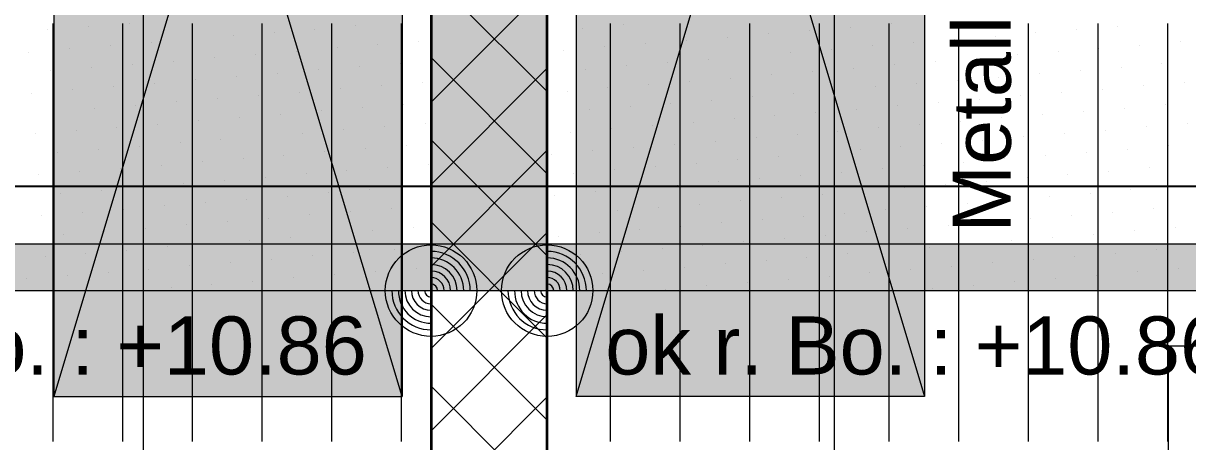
# Model space of a CAD drawing. Header units: metres. Extents: x 0.003 to 0.843, y 0.003 to 0.597.
# Drawn here: x 0.46231 to 0.50242, y 0.1558 to 0.1702 of the extents above; entities that cross this region are included whole.
import ezdxf

# ---------------------------------------------------------------- set-up
doc = ezdxf.new("R2010")
doc.units = ezdxf.units.M
for name, pattern in [('AUSGEZOGEN', [0]), ('LINIE_17', [0.0005, 0, -0.0005]), ('LINIE_23', [0.0079, 0.004, -0.0013, 0, -0.0013, 0, -0.0013]), ('PHANTOM', [63.5, 31.75, -6.35, 6.35, -6.35, 6.35, -6.35]), ('RAND', [44.45, 12.7, -6.35, 12.7, -6.35, 0, -6.35]), ('VERDECKT', [9.525, 6.35, -3.175])]:
    doc.linetypes.add(name, pattern=pattern)
for name, color, linetype, lineweight in [('Ausbau Raeume', 7, 'AUSGEZOGEN', 18), ('Bauachsen grob', 7, 'RAND', 13), ('Bodenplatte', 7, 'AUSGEZOGEN', 18), ('Decke', 7, 'AUSGEZOGEN', 35), ('Deckendaemmung', 7, 'AUSGEZOGEN', 13), ('Metallbauarbeiten', 7, 'AUSGEZOGEN', 18), ('Text Koten', 7, 'AUSGEZOGEN', 25), ('Text Werkplan Ausfuehrung', 7, 'AUSGEZOGEN', 25), ('Wand Beton bewehrt', 7, 'AUSGEZOGEN', 35), ('Werkplan- Ausfuehrungsmasse', 7, 'AUSGEZOGEN', 13)]:
    doc.layers.add(name, color=color, linetype=linetype, lineweight=lineweight)
doc.styles.add('ARIAL', font='ARIAL.TTF')

msp = doc.modelspace()

# ---------------------------------------------------------------- hatches: boundary and pattern name
at = {"layer": 'Bodenplatte', "linetype": 'AUSGEZOGEN', "lineweight": 13, "true_color": 0xa8ffa8}
msp.add_hatch(color=81, dxfattribs=at).paths.add_polyline_path([(0.47636, 0.200997), (0.47636, 0.160997), (0.48036, 0.160997), (0.48036, 0.200997)])
at = {"layer": 'Bodenplatte', "linetype": 'PHANTOM', "lineweight": 13, "true_color": 0xe0ffe0}
msp.add_hatch(color=254, dxfattribs=at).paths.add_polyline_path([(0.32236, 0.162597), (0.32236, 0.160997), (0.63436, 0.160997), (0.63436, 0.162597)])
at = {"layer": 'Metallbauarbeiten', "linetype": 'AUSGEZOGEN', "lineweight": 13, "true_color": 0xe3e3e3}
for points in [[(0.46336, 0.197347), (0.46336, 0.157347), (0.47536, 0.157347), (0.47536, 0.197347)], [(0.49336, 0.197347), (0.48136, 0.197347), (0.48136, 0.157347), (0.49336, 0.157347)]]:
    msp.add_hatch(color=254, dxfattribs=at).paths.add_polyline_path(points)

# ---------------------------------------------------------------- linework, layer by layer
at = {"layer": 'Ausbau Raeume', "color": 254, "linetype": 'AUSGEZOGEN', "lineweight": 18}
for p, q in [((0.463342, 0.163003), (0.463342, 0.170189)), ((0.465742, 0.163003), (0.465742, 0.170189)), ((0.468142, 0.163003), (0.468142, 0.170189)), ((0.470542, 0.163003), (0.470542, 0.170189)), ((0.472942, 0.163003), (0.472942, 0.170189)), ((0.475342, 0.163003), (0.475342, 0.170189)), ((0.482542, 0.163003), (0.482542, 0.170189)), ((0.484942, 0.163003), (0.484942, 0.170189)), ((0.487342, 0.163003), (0.487342, 0.170189)), ((0.489742, 0.163003), (0.489742, 0.170189)), ((0.492142, 0.163003), (0.492142, 0.170189)), ((0.494542, 0.163003), (0.494542, 0.170189)), ((0.496942, 0.163003), (0.496942, 0.170189)), ((0.499342, 0.163003), (0.499342, 0.170189)), ((0.501742, 0.163003), (0.501742, 0.170189)), ((0.463342, 0.155803), (0.463342, 0.162989)), ((0.465742, 0.155803), (0.465742, 0.162989)), ((0.468142, 0.155803), (0.468142, 0.162989)), ((0.470542, 0.155803), (0.470542, 0.162989)), ((0.472942, 0.155803), (0.472942, 0.162989)), ((0.475342, 0.155803), (0.475342, 0.162989)), ((0.482542, 0.155803), (0.482542, 0.162989)), ((0.484942, 0.155803), (0.484942, 0.162989)), ((0.487342, 0.155803), (0.487342, 0.162989)), ((0.489742, 0.155803), (0.489742, 0.162989)), ((0.492142, 0.155803), (0.492142, 0.162989)), ((0.494542, 0.155803), (0.494542, 0.162989)), ((0.496942, 0.155803), (0.496942, 0.162989)), ((0.499342, 0.155803), (0.499342, 0.162989)), ((0.501742, 0.155803), (0.501742, 0.162989))]:
    msp.add_line(p, q, dxfattribs=at)
at = {"layer": 'Bauachsen grob', "color": 32, "linetype": 'LINIE_23', "lineweight": 25, "true_color": 0xc36e14}
msp.add_line((0.2294, 0.164597), (0.73132, 0.164597), dxfattribs=at)
at = {"layer": 'Bodenplatte', "color": 92, "linetype": 'VERDECKT', "lineweight": 18, "true_color": 0x00c600}
for p, q in [((0.63436, 0.162597), (0.32236, 0.162597)), ((0.32236, 0.160997), (0.63436, 0.160997))]:
    msp.add_line(p, q, dxfattribs=at)
at = {"layer": 'Decke', "color": 92, "linetype": 'LINIE_17', "lineweight": 18, "true_color": 0x00c600}
for p, q in [((0.50176, 0.159097), (0.56586, 0.159097)), ((0.50176, 0.125897), (0.50176, 0.159097))]:
    msp.add_line(p, q, dxfattribs=at)
at = {"layer": 'Deckendaemmung', "color": 211, "linetype": 'AUSGEZOGEN', "lineweight": 13, "true_color": 0xff70ff}
for p, q in [((0.464553, 0.170083), (0.464553, 0.170083)), ((0.465962, 0.170197), (0.465962, 0.170197)), ((0.473771, 0.170116), (0.473771, 0.170116)), ((0.482989, 0.170148), (0.482989, 0.170148)), ((0.492207, 0.17018), (0.492207, 0.17018)), ((0.500016, 0.170099), (0.500016, 0.170099)), ((0.500016, 0.170099), (0.500016, 0.170099)), ((0.463143, 0.16997), (0.463143, 0.16997)), ((0.469542, 0.169776), (0.469542, 0.169776)), ((0.470952, 0.169889), (0.470952, 0.169889)), ((0.472361, 0.170002), (0.472361, 0.170002)), ((0.481579, 0.170035), (0.481579, 0.170035)), ((0.486569, 0.169727), (0.486569, 0.169727)), ((0.487979, 0.16984), (0.487979, 0.16984)), ((0.489388, 0.169954), (0.489388, 0.169954)), ((0.490798, 0.170067), (0.490798, 0.170067)), ((0.495787, 0.169759), (0.495787, 0.169759)), ((0.497197, 0.169873), (0.497197, 0.169873)), ((0.498606, 0.169986), (0.498606, 0.169986)), ((0.463905, 0.169322), (0.463905, 0.169322)), ((0.465314, 0.169435), (0.465314, 0.169435)), ((0.466724, 0.169549), (0.466724, 0.169549)), ((0.468133, 0.169662), (0.468133, 0.169662)), ((0.473123, 0.169354), (0.473123, 0.169354)), ((0.474532, 0.169468), (0.474532, 0.169468)), ((0.475942, 0.169581), (0.475942, 0.169581)), ((0.480931, 0.169273), (0.480931, 0.169273)), ((0.482341, 0.169387), (0.482341, 0.169387)), ((0.48375, 0.1695), (0.48375, 0.1695)), ((0.48516, 0.169613), (0.48516, 0.169613)), ((0.49015, 0.169306), (0.49015, 0.169306)), ((0.491559, 0.169419), (0.491559, 0.169419)), ((0.492968, 0.169532), (0.492968, 0.169532)), ((0.492968, 0.169532), (0.492968, 0.169532)), ((0.494378, 0.169646), (0.494378, 0.169646)), ((0.499368, 0.169338), (0.499368, 0.169338)), ((0.500777, 0.169451), (0.500777, 0.169451)), ((0.502187, 0.169565), (0.502187, 0.169565)), ((0.462495, 0.169208), (0.462495, 0.169208)), ((0.467485, 0.168901), (0.467485, 0.168901)), ((0.468894, 0.169014), (0.468894, 0.169014)), ((0.470304, 0.169127), (0.470304, 0.169127)), ((0.471713, 0.169241), (0.471713, 0.169241)), ((0.485921, 0.168965), (0.485921, 0.168965)), ((0.485921, 0.168965), (0.485921, 0.168965)), ((0.487331, 0.169079), (0.487331, 0.169079)), ((0.48874, 0.169192), (0.48874, 0.169192)), ((0.49373, 0.168884), (0.49373, 0.168884)), ((0.495139, 0.168998), (0.495139, 0.168998)), ((0.496549, 0.169111), (0.496549, 0.169111)), ((0.497958, 0.169225), (0.497958, 0.169225)), ((0.463257, 0.16856), (0.463257, 0.16856)), ((0.464666, 0.168674), (0.464666, 0.168674)), ((0.466076, 0.168787), (0.466076, 0.168787)), ((0.471065, 0.168479), (0.471065, 0.168479)), ((0.472475, 0.168593), (0.472475, 0.168593)), ((0.473884, 0.168706), (0.473884, 0.168706)), ((0.475294, 0.16882), (0.475294, 0.16882)), ((0.481693, 0.168625), (0.481693, 0.168625)), ((0.483102, 0.168739), (0.483102, 0.168739)), ((0.484512, 0.168852), (0.484512, 0.168852)), ((0.489502, 0.168544), (0.489502, 0.168544)), ((0.490911, 0.168658), (0.490911, 0.168658)), ((0.49232, 0.168771), (0.49232, 0.168771)), ((0.49872, 0.168577), (0.49872, 0.168577)), ((0.500129, 0.16869), (0.500129, 0.16869)), ((0.501538, 0.168803), (0.501538, 0.168803)), ((0.466837, 0.168139), (0.466837, 0.168139)), ((0.468246, 0.168253), (0.468246, 0.168253)), ((0.469656, 0.168366), (0.469656, 0.168366)), ((0.476055, 0.168172), (0.476055, 0.168172)), ((0.483864, 0.168091), (0.483864, 0.168091)), ((0.485273, 0.168204), (0.485273, 0.168204)), ((0.486683, 0.168317), (0.486683, 0.168317)), ((0.488092, 0.168431), (0.488092, 0.168431)), ((0.493082, 0.168123), (0.493082, 0.168123)), ((0.494491, 0.168236), (0.494491, 0.168236)), ((0.495901, 0.16835), (0.495901, 0.16835)), ((0.49731, 0.168463), (0.49731, 0.168463)), ((0.5023, 0.168155), (0.5023, 0.168155)), ((0.462609, 0.167799), (0.462609, 0.167799)), ((0.464018, 0.167912), (0.464018, 0.167912)), ((0.465428, 0.168026), (0.465428, 0.168026)), ((0.470417, 0.167718), (0.470417, 0.167718)), ((0.471827, 0.167831), (0.471827, 0.167831)), ((0.471827, 0.167831), (0.471827, 0.167831)), ((0.473236, 0.167945), (0.473236, 0.167945)), ((0.474646, 0.168058), (0.474646, 0.168058)), ((0.481045, 0.167864), (0.481045, 0.167864)), ((0.482454, 0.167977), (0.482454, 0.167977)), ((0.487444, 0.167669), (0.487444, 0.167669)), ((0.488853, 0.167783), (0.488853, 0.167783)), ((0.490263, 0.167896), (0.490263, 0.167896)), ((0.491672, 0.16801), (0.491672, 0.16801)), ((0.496662, 0.167702), (0.496662, 0.167702)), ((0.498072, 0.167815), (0.498072, 0.167815)), ((0.499481, 0.167929), (0.499481, 0.167929)), ((0.50089, 0.168042), (0.50089, 0.168042)), ((0.46478, 0.167264), (0.46478, 0.167264)), ((0.46478, 0.167264), (0.46478, 0.167264)), ((0.466189, 0.167378), (0.466189, 0.167378)), ((0.467598, 0.167491), (0.467598, 0.167491)), ((0.469008, 0.167605), (0.469008, 0.167605)), ((0.473998, 0.167297), (0.473998, 0.167297)), ((0.475407, 0.16741), (0.475407, 0.16741)), ((0.483216, 0.167329), (0.483216, 0.167329)), ((0.484625, 0.167443), (0.484625, 0.167443)), ((0.486035, 0.167556), (0.486035, 0.167556)), ((0.492434, 0.167362), (0.492434, 0.167362)), ((0.493843, 0.167475), (0.493843, 0.167475)), ((0.495253, 0.167588), (0.495253, 0.167588)), ((0.500242, 0.167281), (0.500242, 0.167281)), ((0.501652, 0.167394), (0.501652, 0.167394)), ((0.46337, 0.167151), (0.46337, 0.167151)), ((0.469769, 0.166957), (0.469769, 0.166957)), ((0.471179, 0.16707), (0.471179, 0.16707)), ((0.472588, 0.167183), (0.472588, 0.167183)), ((0.480397, 0.167102), (0.480397, 0.167102)), ((0.481806, 0.167216), (0.481806, 0.167216)), ((0.486796, 0.166908), (0.486796, 0.166908)), ((0.488205, 0.167021), (0.488205, 0.167021)), ((0.489615, 0.167135), (0.489615, 0.167135)), ((0.491024, 0.167248), (0.491024, 0.167248)), ((0.496014, 0.16694), (0.496014, 0.16694)), ((0.497424, 0.167054), (0.497424, 0.167054)), ((0.498833, 0.167167), (0.498833, 0.167167)), ((0.464131, 0.166503), (0.464131, 0.166503)), ((0.465541, 0.166616), (0.465541, 0.166616)), ((0.46695, 0.16673), (0.46695, 0.16673)), ((0.46836, 0.166843), (0.46836, 0.166843)), ((0.47335, 0.166535), (0.47335, 0.166535)), ((0.474759, 0.166649), (0.474759, 0.166649)), ((0.476168, 0.166762), (0.476168, 0.166762)), ((0.482568, 0.166568), (0.482568, 0.166568)), ((0.483977, 0.166681), (0.483977, 0.166681)), ((0.485387, 0.166795), (0.485387, 0.166795)), ((0.490376, 0.166487), (0.490376, 0.166487)), ((0.491786, 0.1666), (0.491786, 0.1666)), ((0.493195, 0.166714), (0.493195, 0.166714)), ((0.494605, 0.166827), (0.494605, 0.166827)), ((0.499594, 0.166519), (0.499594, 0.166519)), ((0.499594, 0.166519), (0.499594, 0.166519)), ((0.501004, 0.166633), (0.501004, 0.166633)), ((0.502413, 0.166746), (0.502413, 0.166746)), ((0.462722, 0.16639), (0.462722, 0.16639)), ((0.467712, 0.166082), (0.467712, 0.166082)), ((0.469121, 0.166195), (0.469121, 0.166195)), ((0.470531, 0.166309), (0.470531, 0.166309)), ((0.47194, 0.166422), (0.47194, 0.166422)), ((0.481158, 0.166454), (0.481158, 0.166454)), ((0.486148, 0.166147), (0.486148, 0.166147)), ((0.487557, 0.16626), (0.487557, 0.16626)), ((0.488967, 0.166373), (0.488967, 0.166373)), ((0.493957, 0.166066), (0.493957, 0.166066)), ((0.495366, 0.166179), (0.495366, 0.166179)), ((0.496776, 0.166292), (0.496776, 0.166292)), ((0.498185, 0.166406), (0.498185, 0.166406)), ((0.463483, 0.165742), (0.463483, 0.165742)), ((0.464893, 0.165855), (0.464893, 0.165855)), ((0.466302, 0.165968), (0.466302, 0.165968)), ((0.471292, 0.165661), (0.471292, 0.165661)), ((0.472702, 0.165774), (0.472702, 0.165774)), ((0.474111, 0.165887), (0.474111, 0.165887)), ((0.47552, 0.166001), (0.47552, 0.166001)), ((0.48051, 0.165693), (0.48051, 0.165693)), ((0.48192, 0.165806), (0.48192, 0.165806)), ((0.483329, 0.16592), (0.483329, 0.16592)), ((0.484739, 0.166033), (0.484739, 0.166033)), ((0.489728, 0.165725), (0.489728, 0.165725)), ((0.491138, 0.165839), (0.491138, 0.165839)), ((0.492547, 0.165952), (0.492547, 0.165952)), ((0.492547, 0.165952), (0.492547, 0.165952)), ((0.498946, 0.165758), (0.498946, 0.165758)), ((0.500356, 0.165871), (0.500356, 0.165871)), ((0.501765, 0.165985), (0.501765, 0.165985)), ((0.467064, 0.16532), (0.467064, 0.16532)), ((0.468473, 0.165434), (0.468473, 0.165434)), ((0.469883, 0.165547), (0.469883, 0.165547)), ((0.476282, 0.165353), (0.476282, 0.165353)), ((0.484091, 0.165272), (0.484091, 0.165272)), ((0.4855, 0.165385), (0.4855, 0.165385)), ((0.4855, 0.165385), (0.4855, 0.165385)), ((0.486909, 0.165499), (0.486909, 0.165499)), ((0.488319, 0.165612), (0.488319, 0.165612)), ((0.493309, 0.165304), (0.493309, 0.165304)), ((0.494718, 0.165418), (0.494718, 0.165418)), ((0.496128, 0.165531), (0.496128, 0.165531)), ((0.497537, 0.165644), (0.497537, 0.165644)), ((0.462835, 0.16498), (0.462835, 0.16498)), ((0.464245, 0.165094), (0.464245, 0.165094)), ((0.465654, 0.165207), (0.465654, 0.165207)), ((0.470644, 0.164899), (0.470644, 0.164899)), ((0.472054, 0.165013), (0.472054, 0.165013)), ((0.473463, 0.165126), (0.473463, 0.165126)), ((0.474872, 0.165239), (0.474872, 0.165239)), ((0.481272, 0.165045), (0.481272, 0.165045)), ((0.482681, 0.165158), (0.482681, 0.165158)), ((0.48908, 0.164964), (0.48908, 0.164964)), ((0.49049, 0.165077), (0.49049, 0.165077)), ((0.491899, 0.165191), (0.491899, 0.165191)), ((0.496889, 0.164883), (0.496889, 0.164883)), ((0.498298, 0.164996), (0.498298, 0.164996)), ((0.499708, 0.16511), (0.499708, 0.16511)), ((0.501117, 0.165223), (0.501117, 0.165223)), ((0.466416, 0.164559), (0.466416, 0.164559)), ((0.467825, 0.164672), (0.467825, 0.164672)), ((0.469235, 0.164786), (0.469235, 0.164786)), ((0.474224, 0.164478), (0.474224, 0.164478)), ((0.475634, 0.164591), (0.475634, 0.164591)), ((0.483443, 0.16451), (0.483443, 0.16451)), ((0.484852, 0.164624), (0.484852, 0.164624)), ((0.486261, 0.164737), (0.486261, 0.164737)), ((0.487671, 0.164851), (0.487671, 0.164851)), ((0.492661, 0.164543), (0.492661, 0.164543)), ((0.49407, 0.164656), (0.49407, 0.164656)), ((0.495479, 0.16477), (0.495479, 0.16477)), ((0.500469, 0.164462), (0.500469, 0.164462)), ((0.501879, 0.164575), (0.501879, 0.164575)), ((0.463597, 0.164332), (0.463597, 0.164332)), ((0.465006, 0.164446), (0.465006, 0.164446)), ((0.469996, 0.164138), (0.469996, 0.164138)), ((0.471406, 0.164251), (0.471406, 0.164251)), ((0.471406, 0.164251), (0.471406, 0.164251)), ((0.472815, 0.164365), (0.472815, 0.164365)), ((0.480624, 0.164284), (0.480624, 0.164284)), ((0.482033, 0.164397), (0.482033, 0.164397)), ((0.487023, 0.164089), (0.487023, 0.164089)), ((0.488432, 0.164202), (0.488432, 0.164202)), ((0.489842, 0.164316), (0.489842, 0.164316)), ((0.491251, 0.164429), (0.491251, 0.164429)), ((0.496241, 0.164121), (0.496241, 0.164121)), ((0.49765, 0.164235), (0.49765, 0.164235)), ((0.49906, 0.164348), (0.49906, 0.164348)), ((0.464358, 0.163684), (0.464358, 0.163684)), ((0.464358, 0.163684), (0.464358, 0.163684)), ((0.465768, 0.163798), (0.465768, 0.163798)), ((0.467177, 0.163911), (0.467177, 0.163911)), ((0.468587, 0.164024), (0.468587, 0.164024)), ((0.473576, 0.163717), (0.473576, 0.163717)), ((0.474986, 0.16383), (0.474986, 0.16383)), ((0.482794, 0.163749), (0.482794, 0.163749)), ((0.484204, 0.163862), (0.484204, 0.163862)), ((0.485613, 0.163976), (0.485613, 0.163976)), ((0.490603, 0.163668), (0.490603, 0.163668)), ((0.492013, 0.163781), (0.492013, 0.163781)), ((0.493422, 0.163895), (0.493422, 0.163895)), ((0.494831, 0.164008), (0.494831, 0.164008)), ((0.499821, 0.1637), (0.499821, 0.1637)), ((0.501231, 0.163814), (0.501231, 0.163814)), ((0.462949, 0.163571), (0.462949, 0.163571)), ((0.467939, 0.163263), (0.467939, 0.163263)), ((0.469348, 0.163376), (0.469348, 0.163376)), ((0.470758, 0.16349), (0.470758, 0.16349)), ((0.472167, 0.163603), (0.472167, 0.163603)), ((0.481385, 0.163635), (0.481385, 0.163635)), ((0.486375, 0.163328), (0.486375, 0.163328)), ((0.487784, 0.163441), (0.487784, 0.163441)), ((0.489194, 0.163554), (0.489194, 0.163554)), ((0.495593, 0.16336), (0.495593, 0.16336)), ((0.497002, 0.163473), (0.497002, 0.163473)), ((0.498412, 0.163587), (0.498412, 0.163587)), ((0.46371, 0.162923), (0.46371, 0.162923)), ((0.46512, 0.163036), (0.46512, 0.163036)), ((0.466529, 0.163149), (0.466529, 0.163149)), ((0.472928, 0.162955), (0.472928, 0.162955)), ((0.474338, 0.163068), (0.474338, 0.163068)), ((0.475747, 0.163182), (0.475747, 0.163182)), ((0.480737, 0.162874), (0.480737, 0.162874)), ((0.482146, 0.162987), (0.482146, 0.162987)), ((0.483556, 0.163101), (0.483556, 0.163101)), ((0.484965, 0.163214), (0.484965, 0.163214)), ((0.489955, 0.162906), (0.489955, 0.162906)), ((0.491365, 0.16302), (0.491365, 0.16302)), ((0.492774, 0.163133), (0.492774, 0.163133)), ((0.494183, 0.163247), (0.494183, 0.163247)), ((0.499173, 0.162939), (0.499173, 0.162939)), ((0.500583, 0.163052), (0.500583, 0.163052)), ((0.500583, 0.163052), (0.500583, 0.163052)), ((0.501992, 0.163166), (0.501992, 0.163166)), ((0.467291, 0.162501), (0.467291, 0.162501)), ((0.4687, 0.162615), (0.4687, 0.162615)), ((0.470109, 0.162728), (0.470109, 0.162728)), ((0.471519, 0.162842), (0.471519, 0.162842)), ((0.484317, 0.162453), (0.484317, 0.162453)), ((0.485727, 0.162566), (0.485727, 0.162566)), ((0.487136, 0.16268), (0.487136, 0.16268)), ((0.488546, 0.162793), (0.488546, 0.162793)), ((0.493535, 0.162485), (0.493535, 0.162485)), ((0.493535, 0.162485), (0.493535, 0.162485)), ((0.494945, 0.162599), (0.494945, 0.162599)), ((0.496354, 0.162712), (0.496354, 0.162712)), ((0.497764, 0.162825), (0.497764, 0.162825)), ((0.463062, 0.162161), (0.463062, 0.162161)), ((0.464472, 0.162275), (0.464472, 0.162275)), ((0.465881, 0.162388), (0.465881, 0.162388)), ((0.470871, 0.16208), (0.470871, 0.16208)), ((0.47228, 0.162194), (0.47228, 0.162194)), ((0.47369, 0.162307), (0.47369, 0.162307)), ((0.475099, 0.16242), (0.475099, 0.16242)), ((0.481498, 0.162226), (0.481498, 0.162226)), ((0.482908, 0.162339), (0.482908, 0.162339)), ((0.489307, 0.162145), (0.489307, 0.162145)), ((0.490717, 0.162258), (0.490717, 0.162258)), ((0.492126, 0.162372), (0.492126, 0.162372)), ((0.497116, 0.162064), (0.497116, 0.162064)), ((0.498525, 0.162177), (0.498525, 0.162177)), ((0.499935, 0.162291), (0.499935, 0.162291)), ((0.501344, 0.162404), (0.501344, 0.162404)), ((0.466643, 0.16174), (0.466643, 0.16174)), ((0.468052, 0.161853), (0.468052, 0.161853)), ((0.469461, 0.161967), (0.469461, 0.161967)), ((0.474451, 0.161659), (0.474451, 0.161659)), ((0.475861, 0.161772), (0.475861, 0.161772)), ((0.483669, 0.161691), (0.483669, 0.161691)), ((0.485079, 0.161805), (0.485079, 0.161805)), ((0.486488, 0.161918), (0.486488, 0.161918)), ((0.486488, 0.161918), (0.486488, 0.161918)), ((0.487898, 0.162032), (0.487898, 0.162032)), ((0.492887, 0.161724), (0.492887, 0.161724)), ((0.494297, 0.161837), (0.494297, 0.161837)), ((0.495706, 0.161951), (0.495706, 0.161951)), ((0.502106, 0.161756), (0.502106, 0.161756)), ((0.462414, 0.1614), (0.462414, 0.1614)), ((0.463824, 0.161513), (0.463824, 0.161513)), ((0.465233, 0.161627), (0.465233, 0.161627)), ((0.470223, 0.161319), (0.470223, 0.161319)), ((0.471632, 0.161432), (0.471632, 0.161432)), ((0.473042, 0.161546), (0.473042, 0.161546)), ((0.48085, 0.161465), (0.48085, 0.161465)), ((0.48226, 0.161578), (0.48226, 0.161578)), ((0.48725, 0.16127), (0.48725, 0.16127)), ((0.488659, 0.161384), (0.488659, 0.161384)), ((0.490069, 0.161497), (0.490069, 0.161497)), ((0.491478, 0.16161), (0.491478, 0.16161)), ((0.496468, 0.161303), (0.496468, 0.161303)), ((0.497877, 0.161416), (0.497877, 0.161416)), ((0.499287, 0.161529), (0.499287, 0.161529)), ((0.500696, 0.161643), (0.500696, 0.161643)), ((0.467404, 0.161092), (0.467404, 0.161092)), ((0.468813, 0.161205), (0.468813, 0.161205)), ((0.475213, 0.161011), (0.475213, 0.161011)), ((0.484431, 0.161043), (0.484431, 0.161043)), ((0.48584, 0.161157), (0.48584, 0.161157)), ((0.493649, 0.161076), (0.493649, 0.161076)), ((0.495058, 0.161189), (0.495058, 0.161189))]:
    msp.add_line(p, q, dxfattribs=at)
at = {"layer": 'Metallbauarbeiten', "color": 7, "linetype": 'AUSGEZOGEN', "lineweight": 13}
for p, q in [((0.47536, 0.197347), (0.46336, 0.157347)), ((0.47536, 0.157347), (0.46336, 0.197347)), ((0.46336, 0.197347), (0.46336, 0.157347)), ((0.47536, 0.197347), (0.47536, 0.157347)), ((0.48136, 0.197347), (0.49336, 0.157347)), ((0.48136, 0.157347), (0.49336, 0.197347)), ((0.48136, 0.197347), (0.48136, 0.157347)), ((0.49336, 0.197347), (0.49336, 0.157347)), ((0.46336, 0.157347), (0.47536, 0.157347)), ((0.49336, 0.157347), (0.48136, 0.157347))]:
    msp.add_line(p, q, dxfattribs=at)
at = {"layer": 'Text Koten', "color": 240, "linetype": 'AUSGEZOGEN', "lineweight": 13}
for p, q in [((0.47636, 0.158747), (0.47636, 0.163247)), ((0.48036, 0.158747), (0.48036, 0.163247)), ((0.47636, 0.159422), (0.47636, 0.162572)), ((0.48036, 0.159422), (0.48036, 0.162572)), ((0.47411, 0.160997), (0.47861, 0.160997)), ((0.474787, 0.160997), (0.477935, 0.160997)), ((0.47811, 0.160997), (0.48261, 0.160997)), ((0.478787, 0.160997), (0.481935, 0.160997))]:
    msp.add_line(p, q, dxfattribs=at)
for centre in [(0.47636, 0.160997), (0.48036, 0.160997)]:
    msp.add_circle(centre, 0.001575, dxfattribs=at)
for centre, radius, start, end in [((0.47636, 0.160997), 0.00135, 0, 90), ((0.47636, 0.160997), 0.001125, 0, 90), ((0.48036, 0.160997), 0.00135, 0, 90), ((0.48036, 0.160997), 0.001125, 0, 90), ((0.47636, 0.160997), 0.0009, 0, 90), ((0.47636, 0.160997), 0.000675, 0, 90), ((0.48036, 0.160997), 0.0009, 0, 90), ((0.48036, 0.160997), 0.000675, 0, 90), ((0.47636, 0.160997), 0.00045, 0, 90), ((0.48036, 0.160997), 0.00045, 0, 90), ((0.47636, 0.160997), 0.00135, 180, 270), ((0.47636, 0.160997), 0.001125, 180, 270), ((0.47636, 0.160997), 0.0009, 180, 270), ((0.47636, 0.160997), 0.000675, 180, 270), ((0.47636, 0.160997), 0.00045, 180, 270), ((0.47636, 0.160997), 0.000225, 180, 270), ((0.47636, 0.160997), 0.000225, 0, 90), ((0.48036, 0.160997), 0.00135, 180, 270), ((0.48036, 0.160997), 0.001125, 180, 270), ((0.48036, 0.160997), 0.0009, 180, 270), ((0.48036, 0.160997), 0.000675, 180, 270), ((0.48036, 0.160997), 0.00045, 180, 270), ((0.48036, 0.160997), 0.000225, 180, 270), ((0.48036, 0.160997), 0.000225, 0, 90)]:
    msp.add_arc(centre, radius, start, end, dxfattribs=at)
at = {"layer": 'Wand Beton bewehrt', "color": 7, "linetype": 'AUSGEZOGEN', "lineweight": 35}
for p, q in [((0.47636, 0.197637), (0.47636, 0.117057)), ((0.48036, 0.117057), (0.48036, 0.197637))]:
    msp.add_line(p, q, dxfattribs=at)
at = {"layer": 'Wand Beton bewehrt', "color": 7, "linetype": 'AUSGEZOGEN', "lineweight": 13}
for p, q in [((0.47636, 0.17185), (0.48036, 0.16785)), ((0.47636, 0.167484), (0.48036, 0.171484)), ((0.47636, 0.169022), (0.48036, 0.165022)), ((0.47636, 0.164656), (0.48036, 0.168656)), ((0.47636, 0.166193), (0.48036, 0.162193)), ((0.47636, 0.161827), (0.48036, 0.165827)), ((0.47636, 0.163365), (0.48036, 0.159365)), ((0.47636, 0.158999), (0.48036, 0.162999)), ((0.47636, 0.160536), (0.48036, 0.156536)), ((0.47636, 0.156171), (0.48036, 0.160171)), ((0.47636, 0.157708), (0.48036, 0.153708)), ((0.47636, 0.153342), (0.48036, 0.157342))]:
    msp.add_line(p, q, dxfattribs=at)
at = {"layer": 'Werkplan- Ausfuehrungsmasse', "color": 7, "linetype": 'AUSGEZOGEN', "lineweight": 13}
for p, q in [((0.46646, 0.115497), (0.46646, 0.200997)), ((0.49026, 0.117057), (0.49026, 0.197637))]:
    msp.add_line(p, q, dxfattribs=at)

# ---------------------------------------------------------------- texts
at = {"layer": 'Text Koten', "color": 7, "linetype": 'AUSGEZOGEN', "lineweight": 18, "char_height": 0.002, "width": 0.001, "attachment_point": 7, "style": 'ARIAL'}
for insert in [(0.452793, 0.158081), (0.48236, 0.158081)]:
    msp.add_mtext('ok\\~r.\\~Bo.\\~:\\~+10.86', dxfattribs=dict(at, insert=insert))
at = {"layer": 'Text Werkplan Ausfuehrung', "color": 7, "linetype": 'AUSGEZOGEN', "lineweight": 18, "insert": (0.49636, 0.162997), "char_height": 0.002, "width": 0.001, "attachment_point": 7, "rotation": 90, "style": 'ARIAL'}
msp.add_mtext('Metallschrank', dxfattribs=at)

doc.saveas('drawing.dxf')
